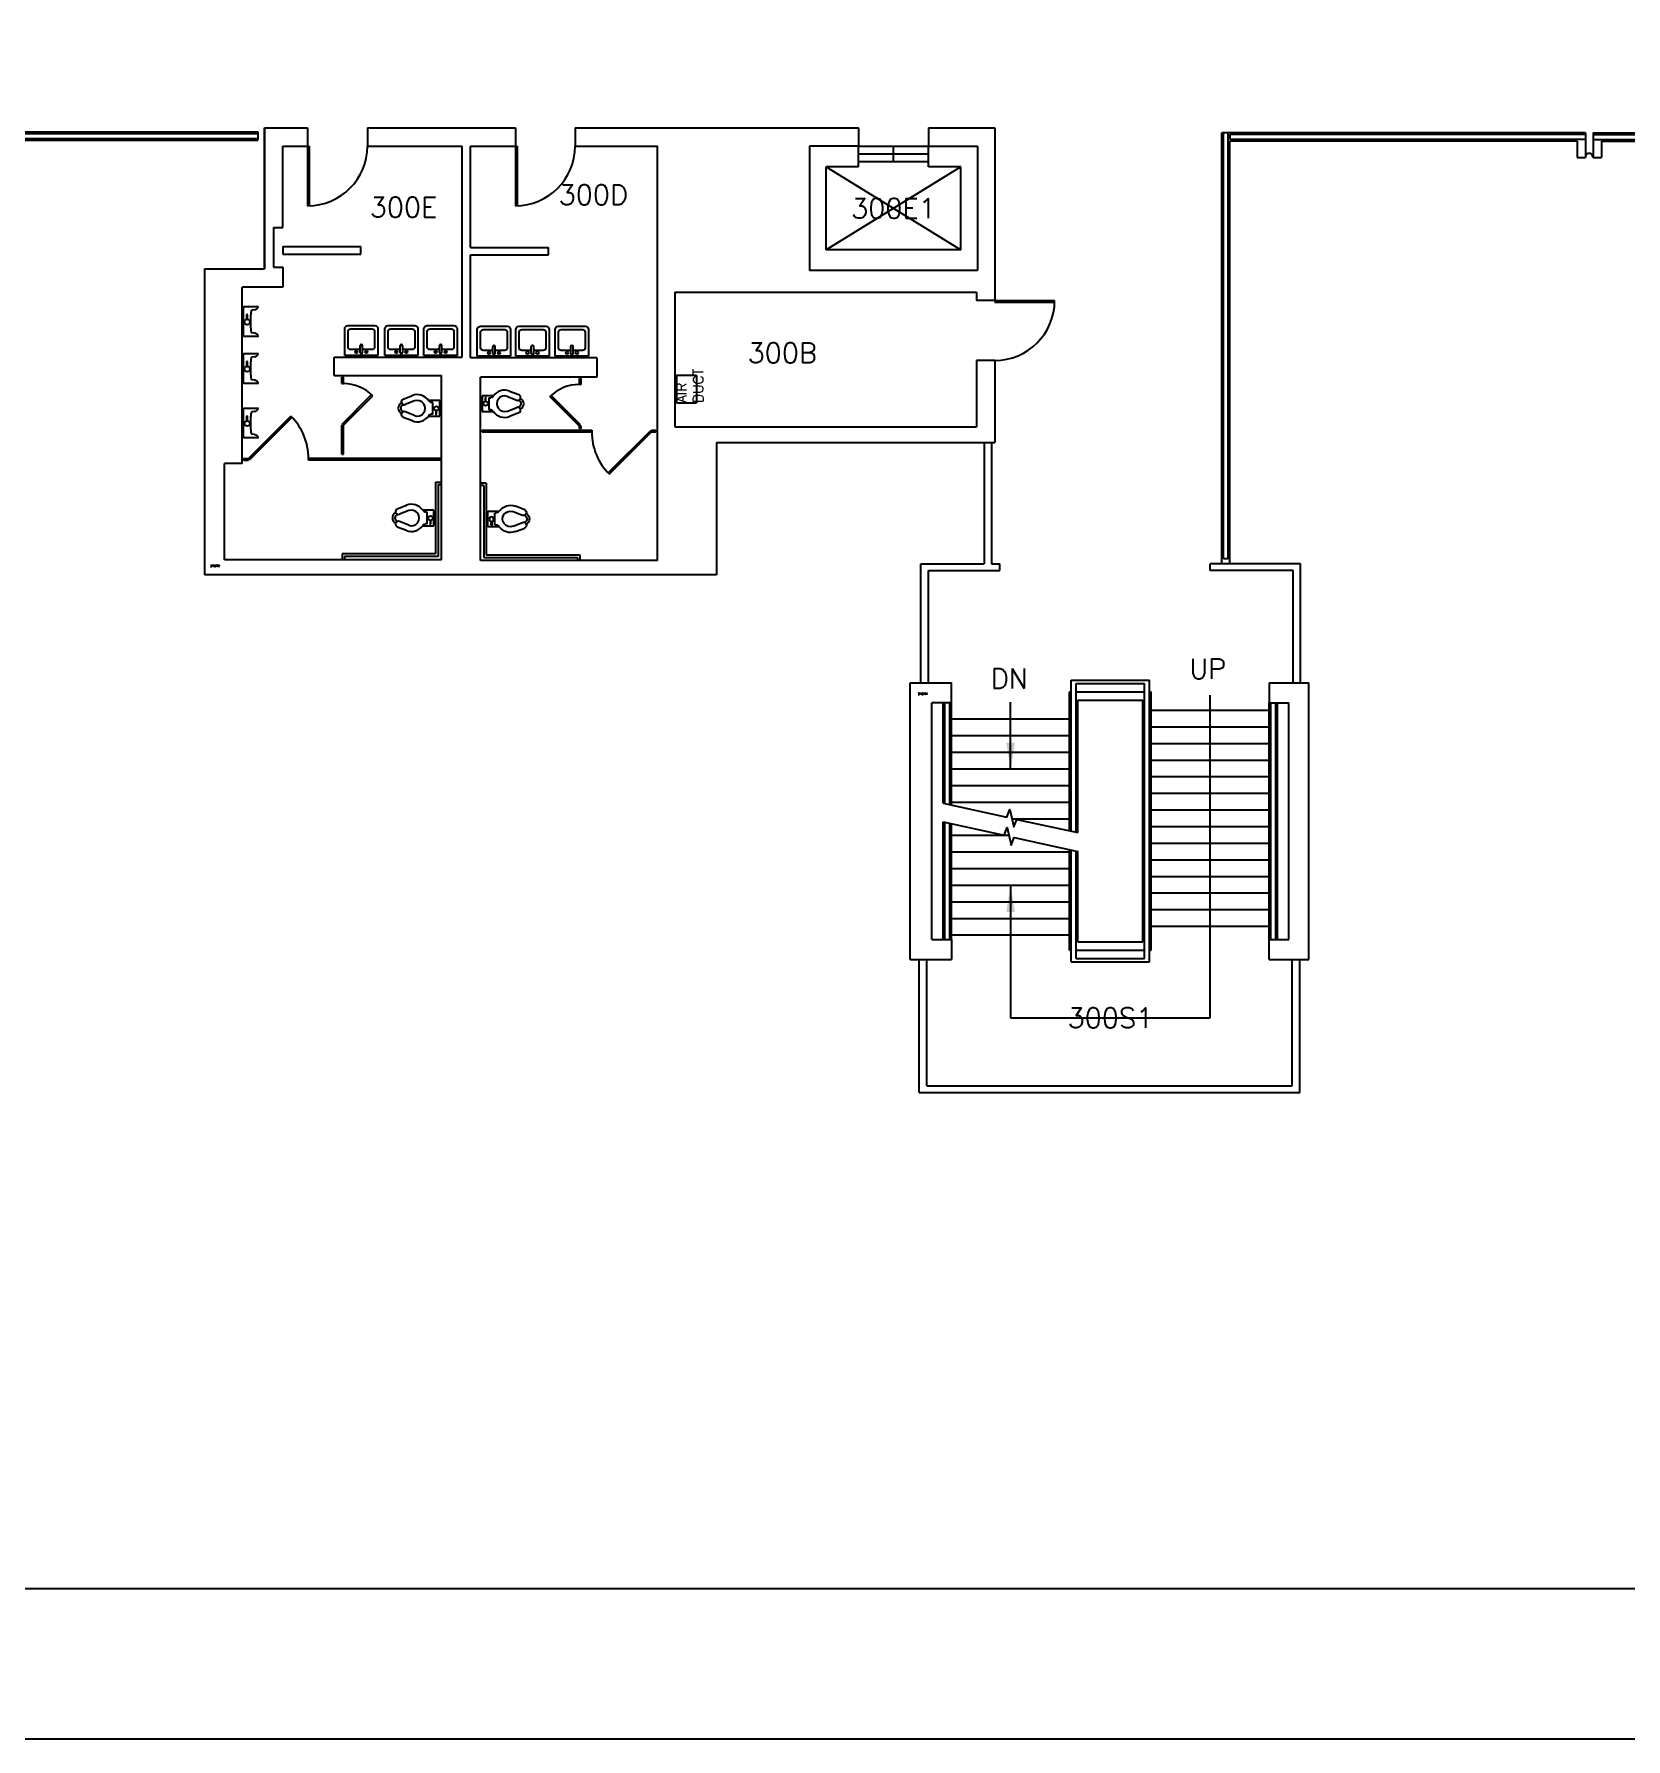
# Model space of a CAD drawing. Header units: inches. Extents: x -10292 to -5324, y 13584 to 17309.
# Drawn here: x -7848 to -6890, y 13584 to 14610 of the extents above; entities that cross this region are included whole.
import ezdxf
from ezdxf.enums import TextEntityAlignment as Align

# ---------------------------------------------------------------- set-up
doc = ezdxf.new("R2010")
doc.units = ezdxf.units.IN
doc.header["$MEASUREMENT"] = 0
doc.layers.get('0').update_dxf_attribs({"plot": 0})
for name, color, linetype in [('A-ANNO-MTLB', 7, 'Continuous'), ('A-AREA-IDEN', 7, 'Continuous'), ('A-DOOR', 3, 'Continuous'), ('A-EQPM', 9, 'Continuous'), ('A-FLOR', 9, 'Continuous'), ('A-FLOR-EVTR', 3, 'Continuous'), ('A-FLOR-HRAL', 4, 'Continuous'), ('A-FLOR-PFIX', 9, 'Continuous'), ('A-FLOR-STKS', 9, 'Continuous'), ('A-FLOR-STRS', 9, 'Continuous'), ('A-FLOR-TPTN', 9, 'Continuous'), ('A-WALL-FULL', 7, 'Continuous'), ('A-WALL-PRHT', 8, 'Continuous')]:
    doc.layers.add(name, color=color, linetype=linetype)
doc.layers.get('0').off()
doc.styles.get("Standard").update_dxf_attribs({"font": 'romans.shx', "height": 12})
doc.dimstyles.get("Standard").update_dxf_attribs({"dimtxt": 0.18, "dimasz": 0.18, "dimexe": 0.18, "dimexo": 0.0625, "dimgap": 0.09, "dimtad": 0, "dimtih": 1, "dimtoh": 1, "dimdec": 4, "dimzin": 0, "dimdsep": 46, "dimtxsty": 'Standard', "dimcen": 0.09, "dimadec": 0, "dimazin": 0, "dimtfac": 1, "dimtdec": 4, "dimtofl": 0, "dimtmove": 0, "dimatfit": 3, "dimfxl": 1, "dimtolj": 1, "dimtzin": 0, "dimarcsym": 0})

# ---------------------------------------------------------------- blocks, each defined once
blk = doc.blocks.new('TOILET')
at = {"layer": 'A-FLOR-PFIX'}
for p, q in [((-7.6, 16.5), (-5.5, 22.1)), ((-4.4, 15.2), (-2.2, 20.8)), ((-1.9, 22.2), (-2.1, 21.8)), ((2, 22), (2.1, 21.8)), ((4.4, 15.2), (2.2, 20.8)), ((5.5, 22.1), (7.6, 16.5)), ((-4.7, 6.7), (-4.7, 0)), ((-4.7, 0), (4.7, 0)), ((-3.5, 4.1), (-3.5, 4.7)), ((-3.5, 4.1), (3.5, 4.1)), ((3.5, 4.1), (3.5, 4.7)), ((4.7, 0), (4.7, 6.7))]:
    blk.add_line(p, q, dxfattribs=at)
for points in [[(-1.5, 2.3), (-3.7, 2.3), (-3.7, 1.9)], [(-3.7, 1.9), (-1.5, 1.9)]]:
    blk.add_lwpolyline(points, dxfattribs=at)
blk.add_circle((-0.2, 2.1), 1.36, dxfattribs=at)
for centre, radius, start, end in [((-3.8, 21.4), 1.76, 338.6763, 158.6763), ((0, 21.5), 3.52, 25.5121, 154.4879), ((0, 21.4), 2.1, 18.3772, 155.7298), ((3.8, 21.4), 1.76, 21.3237, 201.3237), ((0, 13.5), 8.2, 158.6763, 235.1501), ((0, 13.5), 4.69, 158.6763, 21.3237), ((0, 13.5), 8.2, 304.8499, 21.3237), ((-5.9, 4.7), 2.34, 0, 60), ((5.9, 4.7), 2.34, 120, 180)]:
    blk.add_arc(centre, radius, start, end, dxfattribs=at)
for tag, p in [('INFO_BLOCK_ID', (0, 0)), ('ROOM_NUMBER', (0, -9)), ('SM_DESCRIPTION', (0, -18)), ('COMMENT', (0, -36)), ('HEIGHT', (0, -27))]:
    blk.add_attdef(tag, text='', height=6).set_placement(p, align=Align.CENTER)
blk = doc.blocks.new('URINAL')
at = {"layer": 'A-FLOR-PFIX'}
for p, q in [((-9, 0), (-9, 8.9)), ((9, 0), (-9, 0)), ((-7, 6.7), (-6.8, 4.9)), ((-4.2, 2.4), (-4.2, 1.7)), ((-1.3, 2.4), (-4.2, 2.4)), ((-4.2, 1.7), (-1.3, 1.7)), ((3.9, 4.3), (-3.9, 4.3)), ((7, 6.7), (6.8, 4.9)), ((9, 8.9), (9, 0))]:
    blk.add_line(p, q, dxfattribs=at)
blk.add_circle((0.3, 2.1), 1.61, dxfattribs=at)
for centre, radius, start, end in [((-9, 7.2), 1.62, 30.0151, 90), ((-10.8, 5.8), 3.9, 12.3714, 34.73), ((-4.3, 10.1), 5.82, 243.9939, 273.459), ((4.3, 10.1), 5.82, 266.541, 296.0061), ((10.8, 5.8), 3.9, 145.27, 167.6286), ((9, 7.2), 1.62, 90, 151.9772)]:
    blk.add_arc(centre, radius, start, end, dxfattribs=at)
for tag, p in [('INFO_BLOCK_ID', (0, 0)), ('ROOM_NUMBER', (0, -9)), ('SM_DESCRIPTION', (0, -18)), ('COMMENT', (0, -36)), ('HEIGHT', (0, -27))]:
    blk.add_attdef(tag, text='', height=6).set_placement(p, align=Align.CENTER)
blk = doc.blocks.new('SINKSQUARE')
at = {"layer": 'A-FLOR-PFIX'}
for p, q in [((-10, 0), (10, 0)), ((-0.8, -1.8), (-0.8, -5.8)), ((0.7, -1.8), (0.7, -5.8))]:
    blk.add_line(p, q, dxfattribs=at)
for points in [[(10, 0), (10, -16, -0.414214), (8, -18), (-8, -18, -0.414214), (-10, -16), (-10, 0)], [(0.7, -3.5), (6.5, -3.5, -0.414214), (8, -5), (8, -14.5, -0.414214), (6.5, -16), (-6.5, -16, -0.414214), (-8, -14.5), (-8, -5, -0.414214), (-6.5, -3.5), (-0.8, -3.5)]]:
    blk.add_lwpolyline(points, format="xyb", dxfattribs=at)
for centre in [(-3, -2), (3, -2)]:
    blk.add_circle(centre, 0.75, dxfattribs=at)
for centre, start, end in [((0, -1.8), 0, 180), ((0, -5.8), 180, 0)]:
    blk.add_arc(centre, 0.75, start, end, dxfattribs=at)
for tag, p in [('INFO_BLOCK_ID', (0, 0)), ('ROOM_NUMBER', (0, -9)), ('SM_DESCRIPTION', (0, -18)), ('COMMENT', (0, -36)), ('HEIGHT', (0, -27))]:
    blk.add_attdef(tag, text='', height=6).set_placement(p, align=Align.CENTER)
blk = doc.blocks.new('A-ANNO-MTLB')
at = {"layer": 'A-ANNO-MTLB'}
for points in [[(5460.6, 4095.5), (0, 4095.5), (0, 0), (5460.6, 0)], [(170.6, 99.5), (5375.3, 99.5), (5375.3, 3995.9), (170.6, 3995.9)]]:
    blk.add_lwpolyline(points, close=True, dxfattribs=at)
for tag, height, p in [('SYSTEM', 56.9, (5218.6, 3186.2)), ('ADDRESS', 28.4, (5336.8, 3182.1)), ('SCALE', 28.4, (5250.6, 2258.1)), ('DATE', 28.4, (5337.2, 2251.5)), ('BLDG_ID', 28.4, (5342.9, 1750.3)), ('BLDG_NAME', 56.9, (5221.1, 1198.2)), ('FLOOR_ID', 28.4, (5342.9, 1187)), ('FLOOR_NAME', 28.4, (5338, 698.6))]:
    blk.add_attdef(tag, text='', height=height, rotation=90, dxfattribs=at).set_placement(p, align=Align.MIDDLE_CENTER)
blk.add_attdef('NUMBER', text='', height=51.8, dxfattribs=at).set_placement((5264.6, 215.3), align=Align.MIDDLE_CENTER)

msp = doc.modelspace()

# ---------------------------------------------------------------- linework, layer by layer
at = {"layer": 'A-DOOR'}
for p, q in [((-7683.3, 14542.3), (-7683.3, 14506.3)), ((-7683.3, 14542.3), (-7682.3, 14542.3)), ((-7682.3, 14542.3), (-7682.3, 14506.3)), ((-7558.3, 14542.3), (-7558.3, 14506.3)), ((-7558.3, 14542.3), (-7557.3, 14542.3)), ((-7557.3, 14542.3), (-7557.3, 14506.3)), ((-7269.8, 14449.3), (-7233.8, 14449.3)), ((-7269.8, 14449.3), (-7269.8, 14448.3)), ((-7269.8, 14448.3), (-7233.8, 14448.3))]:
    msp.add_line(p, q, dxfattribs=at)
for centre in [(-7683.3, 14542.3), (-7558.3, 14542.3), (-7269.8, 14449.3)]:
    msp.add_arc(centre, 36, 270, 0, dxfattribs=at)
at = {"layer": 'A-EQPM'}
for p, q in [((-7449.3, 14404.3), (-7461.3, 14404.3)), ((-7461.3, 14404.3), (-7461.3, 14387.8)), ((-7449.3, 14404.3), (-7449.3, 14387.8)), ((-7461.3, 14387.8), (-7449.3, 14387.8))]:
    msp.add_line(p, q, dxfattribs=at)
at = {"layer": 'A-FLOR'}
for p, q in [((-8067.9, 14550.8), (-7713.3, 14550.8)), ((-7713.3, 14550.8), (-7713.3, 14545.8)), ((-7133.3, 14290.8), (-7133.3, 14550.3)), ((-6914.3, 14550.3), (-7133.3, 14550.3)), ((-6914.3, 14550.3), (-6914.3, 14535.3)), ((-6914.3, 14550.3), (-6914.3, 14545.3)), ((-6909.8, 14550.3), (-6909.8, 14545.3)), ((-6909.8, 14550.3), (-6531.3, 14550.3)), ((-6909.8, 14550.3), (-6909.8, 14545.3)), ((-8062.9, 14545.8), (-7713.3, 14545.8)), ((-7128.3, 14290.8), (-7128.3, 14545.3)), ((-6919.3, 14545.3), (-7128.3, 14545.3)), ((-6919.3, 14545.3), (-6919.3, 14535.3)), ((-6909.8, 14545.3), (-6909.8, 14535.3)), ((-6904.8, 14545.3), (-6536.3, 14545.3)), ((-6904.8, 14545.3), (-6904.8, 14535.3)), ((-6919.3, 14535.3), (-6914.3, 14535.3)), ((-6909.8, 14535.3), (-6904.8, 14535.3))]:
    msp.add_line(p, q, dxfattribs=at)
msp.add_arc((-6912.1, 14535.6), 2.26, 353.9744, 186.0256, dxfattribs=at)
at = {"layer": 'A-FLOR-EVTR'}
for p, q in [((-7351.8, 14542.3), (-7309.8, 14542.3)), ((-7351.8, 14529.8), (-7351.8, 14542.3)), ((-7330.8, 14532.8), (-7330.8, 14542.3)), ((-7309.8, 14529.8), (-7309.8, 14542.3)), ((-7371.3, 14479.8), (-7371.3, 14529.8)), ((-7351.8, 14529.8), (-7371.3, 14529.8)), ((-7371.3, 14529.8), (-7290.3, 14479.8)), ((-7290.3, 14529.8), (-7371.3, 14479.8)), ((-7351.8, 14537.6), (-7309.8, 14537.6)), ((-7309.8, 14532.8), (-7351.8, 14532.8)), ((-7290.3, 14529.8), (-7309.8, 14529.8)), ((-7290.3, 14479.8), (-7290.3, 14529.8)), ((-7290.3, 14479.8), (-7371.3, 14479.8))]:
    msp.add_line(p, q, dxfattribs=at)
at = {"layer": 'A-FLOR-HRAL'}
for p, q in [((-8067.9, 14549.8), (-7713.3, 14549.8)), ((-7713.3, 14549.8), (-7713.3, 14546.8)), ((-7132.3, 14293.8), (-7132.3, 14550.3)), ((-7129.3, 14293.8), (-7129.3, 14550.3)), ((-6914.3, 14549.3), (-7128.3, 14549.3)), ((-7128.3, 14549.3), (-7128.3, 14546.3)), ((-6914.3, 14549.3), (-6914.3, 14546.3)), ((-6914.3, 14549.3), (-6914.3, 14546.3)), ((-6909.8, 14549.3), (-6531.3, 14549.3)), ((-6909.8, 14549.3), (-6909.8, 14546.3)), ((-6909.8, 14549.3), (-6909.8, 14546.3)), ((-8067.9, 14546.8), (-7713.3, 14546.8)), ((-6914.3, 14546.3), (-7128.3, 14546.3)), ((-6909.8, 14546.3), (-6531.3, 14546.3)), ((-7606.3, 14340.1), (-7606.3, 14296.8)), ((-7606.3, 14340.1), (-7602.8, 14340.1)), ((-7604.8, 14338.6), (-7604.8, 14295.3)), ((-7604.8, 14338.6), (-7602.8, 14338.6)), ((-7575.8, 14339.5), (-7579.3, 14339.5)), ((-7577.3, 14338), (-7579.3, 14338)), ((-7577.3, 14338), (-7577.3, 14294.7)), ((-7575.8, 14339.5), (-7575.8, 14296.2)), ((-7606.3, 14296.8), (-7662.6, 14296.8)), ((-7662.6, 14296.8), (-7662.6, 14293.3)), ((-7604.8, 14295.3), (-7661.1, 14295.3)), ((-7661.1, 14295.3), (-7661.1, 14293.3)), ((-7577.3, 14294.7), (-7521, 14294.7)), ((-7575.8, 14296.2), (-7519.5, 14296.2)), ((-7521, 14294.7), (-7521, 14292.7)), ((-7519.5, 14296.2), (-7519.5, 14292.7)), ((-7129.3, 14293.8), (-7132.3, 14293.8)), ((-7223.8, 14130), (-7223.8, 14220.8)), ((-7223.8, 14220.8), (-7176.8, 14220.8)), ((-7176.8, 14051.3), (-7176.8, 14220.8)), ((-7220.8, 14129.3), (-7220.8, 14218.8)), ((-7220.8, 14218.8), (-7179.8, 14218.8)), ((-7179.8, 14053.3), (-7179.8, 14218.8)), ((-7299.8, 14146.6), (-7299.8, 14207.3)), ((-7296.8, 14145.9), (-7296.8, 14207.3)), ((-7103.8, 14064.8), (-7103.8, 14207.3)), ((-7100.8, 14064.8), (-7100.8, 14207.3)), ((-7299.8, 14064.8), (-7299.8, 14135.3)), ((-7296.8, 14064.8), (-7296.8, 14134.7)), ((-7223.8, 14051.3), (-7223.8, 14118.7)), ((-7220.8, 14053.3), (-7220.8, 14118.1)), ((-7223.8, 14051.3), (-7176.8, 14051.3)), ((-7220.8, 14053.3), (-7179.8, 14053.3))]:
    msp.add_line(p, q, dxfattribs=at)
at = {"layer": 'A-FLOR-STKS'}
for p, q in [((-7104.8, 14064.8), (-7104.8, 14207.3)), ((-7099.8, 14064.8), (-7099.8, 14207.3))]:
    msp.add_line(p, q, dxfattribs=at)
at = {"layer": 'A-FLOR-STRS'}
for p, q in [((-7224.8, 14130.2), (-7224.8, 14213.8)), ((-7224.8, 14213.8), (-7223.8, 14213.8)), ((-7220.8, 14213.8), (-7179.8, 14213.8)), ((-7176.8, 14213.8), (-7175.8, 14213.8)), ((-7175.8, 14058.3), (-7175.8, 14213.8)), ((-7300.8, 14146.8), (-7300.8, 14207.3)), ((-7295.8, 14145.7), (-7295.8, 14207.3)), ((-7219.8, 14129.1), (-7219.8, 14208.8)), ((-7219.8, 14208.8), (-7180.8, 14208.8)), ((-7180.8, 14063.3), (-7180.8, 14208.8)), ((-7175.8, 14202.8), (-7104.8, 14202.8)), ((-7224.8, 14197.3), (-7295.8, 14197.3)), ((-7175.8, 14192.8), (-7104.8, 14192.8)), ((-7224.8, 14187.3), (-7295.8, 14187.3)), ((-7175.8, 14182.8), (-7104.8, 14182.8)), ((-7224.8, 14177.3), (-7295.8, 14177.3)), ((-7175.8, 14172.8), (-7104.8, 14172.8)), ((-7224.8, 14167.3), (-7295.8, 14167.3)), ((-7175.8, 14162.8), (-7104.8, 14162.8)), ((-7224.8, 14157.3), (-7295.8, 14157.3)), ((-7175.8, 14152.8), (-7104.8, 14152.8)), ((-7224.8, 14147.3), (-7295.8, 14147.3)), ((-7175.8, 14142.8), (-7104.8, 14142.8)), ((-7300.8, 14064.8), (-7300.8, 14135.5)), ((-7295.8, 14064.8), (-7295.8, 14134.4)), ((-7224.8, 14137.3), (-7259.4, 14137.3)), ((-7175.8, 14132.8), (-7104.8, 14132.8)), ((-7261.2, 14127.3), (-7295.8, 14127.3)), ((-7224.8, 14117.3), (-7295.8, 14117.3)), ((-7224.8, 14058.3), (-7224.8, 14118.9)), ((-7219.8, 14063.3), (-7219.8, 14117.8)), ((-7175.8, 14122.8), (-7104.8, 14122.8)), ((-7224.8, 14107.3), (-7295.8, 14107.3)), ((-7175.8, 14112.8), (-7104.8, 14112.8)), ((-7224.8, 14097.3), (-7295.8, 14097.3)), ((-7175.8, 14102.8), (-7104.8, 14102.8)), ((-7224.8, 14087.3), (-7295.8, 14087.3)), ((-7175.8, 14092.8), (-7104.8, 14092.8)), ((-7224.8, 14077.3), (-7295.8, 14077.3)), ((-7175.8, 14082.8), (-7104.8, 14082.8)), ((-7224.8, 14067.3), (-7295.8, 14067.3)), ((-7175.8, 14072.8), (-7104.8, 14072.8)), ((-7224.8, 14058.3), (-7223.8, 14058.3)), ((-7220.8, 14058.3), (-7179.8, 14058.3)), ((-7219.8, 14063.3), (-7180.8, 14063.3)), ((-7176.8, 14058.3), (-7175.8, 14058.3))]:
    msp.add_line(p, q, dxfattribs=at)
for points in [[(-7300.8, 14146.8), (-7262.6, 14138.4), (-7260.8, 14143), (-7258.3, 14132.5), (-7256.5, 14137.1), (-7219.8, 14129.1)], [(-7300.8, 14135.5), (-7264.1, 14127.5), (-7262.3, 14132.1), (-7259.9, 14121.6), (-7258.1, 14126.2), (-7219.8, 14117.8)]]:
    msp.add_lwpolyline(points, dxfattribs=at)
at = {"layer": 'A-FLOR-TPTN'}
for p, q in [((-7662.8, 14403.3), (-7661.8, 14403.3)), ((-7662.8, 14399.3), (-7662.8, 14403.3)), ((-7662.8, 14399.3), (-7661.8, 14399.3)), ((-7661.8, 14399.3), (-7661.8, 14403.3)), ((-7518.8, 14402.3), (-7519.8, 14402.3)), ((-7519.8, 14398.8), (-7519.8, 14402.3)), ((-7518.8, 14398.8), (-7519.8, 14398.8)), ((-7518.8, 14398.8), (-7518.8, 14402.3)), ((-7662.5, 14375), (-7644.8, 14392.7)), ((-7661.8, 14374.3), (-7644.1, 14392)), ((-7519.8, 14373.8), (-7537.5, 14391.5)), ((-7519.1, 14374.5), (-7536.8, 14392.2)), ((-7718.8, 14354.3), (-7693.4, 14379.8)), ((-7718.1, 14353.6), (-7692.7, 14379.1)), ((-7662.8, 14356.8), (-7662.8, 14374.3)), ((-7662.8, 14374.3), (-7661.8, 14374.3)), ((-7661.8, 14374.3), (-7662.5, 14375)), ((-7661.8, 14356.8), (-7661.8, 14374.3)), ((-7519.8, 14373.8), (-7519.1, 14374.5)), ((-7519.8, 14372.3), (-7519.8, 14373.8)), ((-7518.8, 14373.8), (-7519.8, 14373.8)), ((-7518.8, 14372.3), (-7518.8, 14373.8)), ((-7578.3, 14370.3), (-7578.3, 14371.3)), ((-7578.3, 14371.3), (-7512.3, 14371.3)), ((-7578.3, 14370.3), (-7512.3, 14370.3)), ((-7519.8, 14372.3), (-7518.8, 14372.3)), ((-7512.3, 14371.3), (-7512.3, 14370.3)), ((-7477, 14371), (-7502.5, 14345.6)), ((-7476.3, 14370.3), (-7501.8, 14344.9)), ((-7476.3, 14370.3), (-7477, 14371)), ((-7476.3, 14371.3), (-7473.8, 14371.3)), ((-7476.3, 14371.3), (-7476.3, 14370.3)), ((-7476.3, 14370.3), (-7473.8, 14370.3)), ((-7473.8, 14370.3), (-7473.8, 14371.3)), ((-7721.8, 14354.3), (-7718.8, 14354.3)), ((-7721.8, 14353.3), (-7721.8, 14354.3)), ((-7721.8, 14353.3), (-7718.8, 14353.3)), ((-7718.8, 14354.3), (-7718.8, 14353.3)), ((-7718.8, 14354.3), (-7718.1, 14353.6)), ((-7602.8, 14354.3), (-7682.8, 14354.3)), ((-7682.8, 14353.3), (-7682.8, 14354.3)), ((-7602.8, 14353.3), (-7682.8, 14353.3)), ((-7662.8, 14356.8), (-7661.8, 14356.8))]:
    msp.add_line(p, q, dxfattribs=at)
for centre, radius, start, end in [((-7661.8, 14374.3), 25, 45, 90), ((-7519.8, 14373.8), 25, 90, 135), ((-7718.8, 14354.3), 36, 0, 45), ((-7476.3, 14370.3), 36, 180, 225)]:
    msp.add_arc(centre, radius, start, end, dxfattribs=at)
at = {"layer": 'A-WALL-FULL'}
for p, q in [((-7709.3, 14468.3), (-7709.3, 14553.3)), ((-7709.3, 14553.3), (-7709.3, 14468.3)), ((-7709.3, 14553.3), (-7683.3, 14553.3)), ((-7683.3, 14553.3), (-7683.3, 14542.3)), ((-7647.3, 14553.3), (-7647.3, 14542.3)), ((-7647.3, 14553.3), (-7558.3, 14553.3)), ((-7558.3, 14553.3), (-7558.3, 14542.3)), ((-7522.3, 14553.3), (-7522.3, 14542.3)), ((-7522.3, 14553.3), (-7351.8, 14553.3)), ((-7351.8, 14553.3), (-7351.8, 14542.3)), ((-7309.8, 14553.3), (-7269.8, 14553.3)), ((-7309.8, 14553.3), (-7309.8, 14542.3)), ((-7269.8, 14553.3), (-7269.8, 14449.3)), ((-7698.3, 14542.3), (-7683.3, 14542.3)), ((-7698.3, 14493.3), (-7698.3, 14542.3)), ((-7647.3, 14542.3), (-7590.3, 14542.3)), ((-7590.3, 14415.3), (-7590.3, 14542.3)), ((-7585.3, 14542.3), (-7558.3, 14542.3)), ((-7585.3, 14481.3), (-7585.3, 14542.3)), ((-7522.3, 14542.3), (-7472.8, 14542.3)), ((-7472.8, 14292.8), (-7472.8, 14542.3)), ((-7351.8, 14542.3), (-7381.3, 14542.3)), ((-7381.3, 14542.3), (-7381.3, 14467.3)), ((-7309.8, 14542.3), (-7280.3, 14542.3)), ((-7280.3, 14542.3), (-7280.3, 14467.3)), ((-7703.8, 14493.3), (-7698.3, 14493.3)), ((-7703.8, 14493.3), (-7703.8, 14469.3)), ((-7698.3, 14481.8), (-7651.3, 14481.8)), ((-7698.3, 14481.8), (-7698.3, 14477.3)), ((-7698.3, 14477.3), (-7651.3, 14477.3)), ((-7651.3, 14477.3), (-7651.3, 14481.8)), ((-7585.3, 14481.3), (-7538.3, 14481.3)), ((-7585.3, 14414.8), (-7585.3, 14476.8)), ((-7585.3, 14476.8), (-7538.3, 14476.8)), ((-7538.3, 14476.8), (-7538.3, 14481.3)), ((-7745.3, 14468.3), (-7745.3, 14284.3)), ((-7745.3, 14468.3), (-7709.3, 14468.3)), ((-7703.8, 14469.3), (-7698.3, 14469.3)), ((-7698.3, 14469.3), (-7698.3, 14457.3)), ((-7280.3, 14467.3), (-7381.3, 14467.3)), ((-7698.3, 14457.3), (-7722.8, 14457.3)), ((-7722.8, 14351.3), (-7722.8, 14457.3)), ((-7462.3, 14454.3), (-7462.3, 14373.3)), ((-7462.3, 14454.3), (-7280.8, 14454.3)), ((-7280.8, 14454.3), (-7280.8, 14449.3)), ((-7269.8, 14449.3), (-7280.8, 14449.3)), ((-7667.3, 14415.3), (-7590.3, 14415.3)), ((-7667.3, 14404.3), (-7667.3, 14415.3)), ((-7509.3, 14414.8), (-7585.3, 14414.8)), ((-7509.3, 14414.8), (-7509.3, 14403.3)), ((-7280.8, 14413.3), (-7280.8, 14373.3)), ((-7269.8, 14413.3), (-7280.8, 14413.3)), ((-7269.8, 14413.3), (-7269.8, 14363.8)), ((-7667.3, 14404.3), (-7602.8, 14404.3)), ((-7602.8, 14293.3), (-7602.8, 14404.3)), ((-7509.3, 14403.3), (-7579.3, 14403.3)), ((-7579.3, 14292.8), (-7579.3, 14403.3)), ((-7462.3, 14373.3), (-7280.8, 14373.3)), ((-7437.3, 14363.8), (-7269.8, 14363.8)), ((-7437.3, 14363.8), (-7437.3, 14284.3)), ((-7722.8, 14351.3), (-7733.3, 14351.3)), ((-7733.3, 14293.3), (-7733.3, 14351.3)), ((-7602.8, 14293.3), (-7733.3, 14293.3)), ((-7472.8, 14292.8), (-7579.3, 14292.8)), ((-7437.3, 14284.3), (-7745.3, 14284.3)), ((-7320.8, 14219.3), (-7295.8, 14219.3)), ((-7320.8, 14052.8), (-7320.8, 14219.3)), ((-7295.8, 14207.3), (-7295.8, 14219.3)), ((-7104.8, 14219.3), (-7080.8, 14219.3)), ((-7104.8, 14219.3), (-7104.8, 14207.3)), ((-7080.8, 14052.8), (-7080.8, 14219.3)), ((-7307.8, 14064.8), (-7307.8, 14207.3)), ((-7295.8, 14207.3), (-7307.8, 14207.3)), ((-7104.8, 14207.3), (-7092.8, 14207.3)), ((-7092.8, 14064.8), (-7092.8, 14207.3)), ((-7307.8, 14064.8), (-7295.8, 14064.8)), ((-7295.8, 14064.8), (-7295.8, 14052.8)), ((-7104.8, 14064.8), (-7092.8, 14064.8)), ((-7104.8, 14052.8), (-7104.8, 14064.8)), ((-7320.8, 14052.8), (-7295.8, 14052.8)), ((-7104.8, 14052.8), (-7080.8, 14052.8))]:
    msp.add_line(p, q, dxfattribs=at)
at = {"layer": 'A-WALL-PRHT'}
for p, q in [((-7276.3, 14363.8), (-7276.3, 14290.8)), ((-7271.8, 14363.8), (-7271.8, 14290.8)), ((-7314.3, 14290.8), (-7276.3, 14290.8)), ((-7314.3, 14219.3), (-7314.3, 14290.8)), ((-7309.8, 14286.8), (-7266.8, 14286.8)), ((-7309.8, 14219.3), (-7309.8, 14286.8)), ((-7271.8, 14290.8), (-7266.8, 14290.8)), ((-7266.8, 14286.8), (-7266.8, 14290.8)), ((-7085.8, 14290.8), (-7140.3, 14290.8)), ((-7140.3, 14286.8), (-7140.3, 14290.8)), ((-7090.3, 14286.8), (-7140.3, 14286.8)), ((-7090.3, 14219.3), (-7090.3, 14286.8)), ((-7085.8, 14219.3), (-7085.8, 14290.8)), ((-7315.3, 13972.8), (-7315.3, 14052.8)), ((-7310.8, 13976.8), (-7310.8, 14052.8)), ((-7090.8, 13976.8), (-7090.8, 14052.8)), ((-7086.3, 13972.8), (-7086.3, 14052.8)), ((-7310.8, 13976.8), (-7090.8, 13976.8)), ((-7315.3, 13972.8), (-7086.3, 13972.8))]:
    msp.add_line(p, q, dxfattribs=at)

# ---------------------------------------------------------------- block references
at = {"layer": 'A-ANNO-MTLB', "xscale": 0.90972, "yscale": 0.90972, "zscale": 0.90972}
msp.add_blockref('A-ANNO-MTLB', (-10291.8, 13583.7), dxfattribs=at)
at = {"layer": 'A-FLOR-PFIX'}
for name, p, rotation in [('URINAL', (-7721.8, 14436.7), 270), ('SINKSQUARE', (-7651, 14416.3), 180), ('SINKSQUARE', (-7626.9, 14416.3), 180), ('SINKSQUARE', (-7603.3, 14416.3), 180), ('SINKSQUARE', (-7571.2, 14415.8), 180), ('SINKSQUARE', (-7548, 14415.8), 180), ('SINKSQUARE', (-7524.3, 14415.8), 180), ('URINAL', (-7721.8, 14408.4), 270), ('TOILET', (-7578.3, 14387.2), 270), ('URINAL', (-7721.8, 14375.6), 270), ('TOILET', (-7603.8, 14384.5), 90), ('TOILET', (-7607.3, 14318.5), 90)]:
    msp.add_blockref(name, p, dxfattribs=dict(at, rotation=rotation))
at = {"layer": 'A-FLOR-PFIX', "xscale": -1, "rotation": 270}
msp.add_blockref('TOILET', (-7574.8, 14317.9), dxfattribs=at)

# ---------------------------------------------------------------- texts
at = {"layer": 'A-AREA-IDEN', "attachment_point": 5}
for s, insert, char_height in [('300D', (-7511.4, 14513), 12), ('300E', (-7625.6, 14505.5), 12), ('300E1', (-7330.8, 14504.8), 12), ('300B', (-7397.7, 14417.8), 12), ('[BG]302', (-7738.9, 14289.5), 1), ('[BG]303', (-7313.1, 14212.5), 1), ('300S1', (-7200.3, 14017.6), 12)]:
    msp.add_mtext(s, dxfattribs=dict(at, insert=insert, char_height=char_height))
at = {"layer": 'A-EQPM'}
for s, p in [('DUCT', (-7445.3, 14387.8)), ('AIR', (-7455.3, 14387.8))]:
    msp.add_text(s, height=6, rotation=90, dxfattribs=at).set_placement(p)
at = {"layer": 'A-FLOR-STRS'}
for s, p in [('UP', (-7152.7, 14221.7)), ('DN', (-7272.2, 14215.8))]:
    msp.add_text(s, height=12, dxfattribs=at).set_placement(p)

# ---------------------------------------------------------------- leaders
for points in [[(-7260.3, 14097.3), (-7260.3, 14017.6), (-7140.3, 14017.6), (-7140.3, 14211.9)], [(-7260.3, 14167.3), (-7260.3, 14207.6)]]:
    msp.add_leader(points, dimstyle='Standard', override={"dimasz": 16}, dxfattribs=at)

doc.saveas('drawing.dxf')
